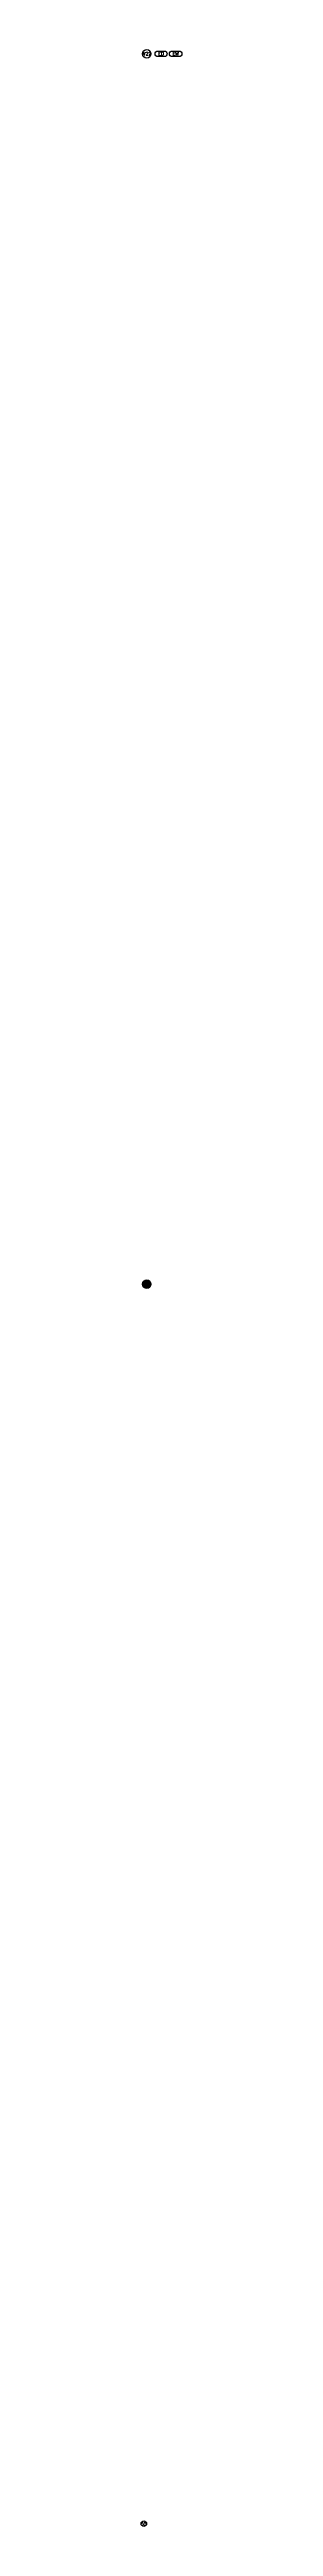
# Model space of a CAD drawing. Header units: millimetres. Extents: x 18963 to 156110, y 10619 to 121460.
# Drawn here: x 59814 to 60113, y 37798 to 55959 of the extents above; entities that cross this region are included whole.
import ezdxf
from ezdxf.enums import TextEntityAlignment as Align

# ---------------------------------------------------------------- set-up
doc = ezdxf.new("R2010")
doc.units = ezdxf.units.MM
doc.header["$MEASUREMENT"] = 0
for name, color, linetype in [('Ano_Line_Grid', 4, 'Continuous'), ('Ano_Tag_Door & Window', 95, 'Continuous'), ('Txt_Ano', 95, 'Continuous'), ('Txt_Tag', 95, 'Continuous')]:
    doc.layers.add(name, color=color, linetype=linetype)
doc.styles.add('ARIAL', font='arial.ttf')
doc.styles.add('MSA_Standard', font='romans.shx')

# ---------------------------------------------------------------- blocks, each defined once
blk = doc.blocks.new('Buildng Name')
h = blk.add_hatch(color=255)
h.dxf.hatch_style = 1
edge = h.paths.add_edge_path()
edge.add_arc((247513, 53798), 2725, 0, 360)
blk.add_circle((247513, 53798), 2725)
at = {"layer": 'Txt_Ano', "style": 'ARIAL'}
blk.add_attdef('NO', text='', height=2000, dxfattribs=at).set_placement((247513, 52843), align=Align.CENTER)

msp = doc.modelspace()

# ---------------------------------------------------------------- linework, layer by layer
at = {"layer": 'Ano_Line_Grid'}
msp.add_circle((59834.1, 37818), 20.4, dxfattribs=at)
at = {"layer": 'Ano_Tag_Door & Window'}
for points in [[(59936.7, 55907.5, -1), (59936.7, 55948.3), (59983.6, 55948.3, -1), (59983.6, 55907.5)], [(60041.6, 55907.5, -1), (60041.6, 55948.3), (60092.2, 55948.3, -1), (60092.2, 55907.5)]]:
    msp.add_lwpolyline(points, format="xyb", close=True, dxfattribs=at)
msp.add_circle((59855.2, 55927.9), 31.2, dxfattribs=at)

# ---------------------------------------------------------------- block references
at = {"layer": 'Txt_Tag', "color": 3, "xscale": 0.01144953358695758, "yscale": 0.01144953358695758, "zscale": 0.01144953358695758}
msp.add_blockref('Buildng Name', (57021.2, 46290.9), dxfattribs=at).add_auto_attribs({'NO': '01'})

# ---------------------------------------------------------------- texts
at = {"layer": 'Ano_Line_Grid', "insert": (59834.1, 37818), "char_height": 24, "attachment_point": 5, "style": 'MSA_Standard'}
msp.add_mtext_dynamic_manual_height_columns('55', width=525.107, gutter_width=1, heights=[0], dxfattribs=at)
at = {"layer": 'Ano_Tag_Door & Window', "char_height": 24, "attachment_point": 5, "style": 'MSA_Standard'}
for s, insert in [('W22', (59855.2, 55927.9)), ('ED', (59960.2, 55927.9)), ('EW', (60066.9, 55927.9))]:
    msp.add_mtext_dynamic_manual_height_columns(s, width=46.676, gutter_width=1, heights=[0], dxfattribs=dict(at, insert=insert))

doc.saveas('drawing.dxf')
